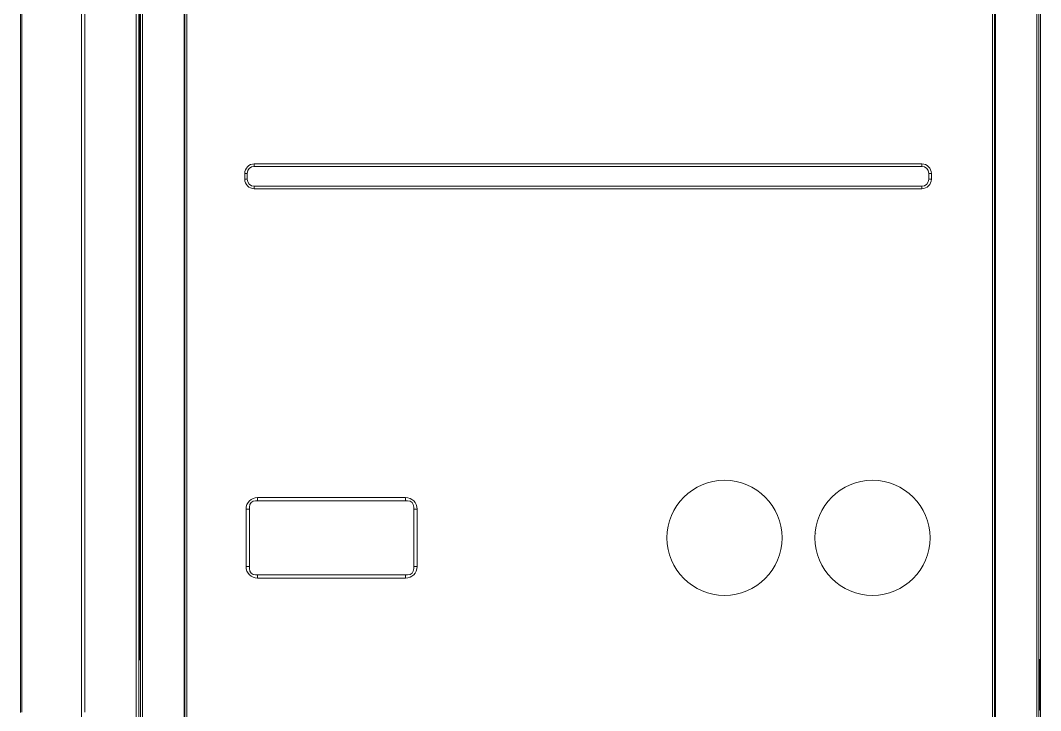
# Model space of a CAD drawing. Header units: millimetres. Extents: x 10547 to 11305, y 9897 to 10391.
# Drawn here: x 10920.606 to 10925.228, y 10366.335 to 10369.46 of the extents above; entities that cross this region are included whole.
import ezdxf

# ---------------------------------------------------------------- set-up
doc = ezdxf.new("R2010")
doc.units = ezdxf.units.MM
doc.layers.add('EHP', color=1, linetype='Continuous')
doc.layers.add('LG-AIRCON', color=240, linetype='Continuous')

# ---------------------------------------------------------------- blocks, each defined once
blk = doc.blocks.new('NEWUXB-1')
at = {"layer": 'LG-AIRCON', "color": 0, "linetype": 'Continuous', "lineweight": 13}
for p, q in [((-549.5, 1.1), (-549.5, 1724.87)), ((-548, 1724.89), (-548, 1.61)), ((-547, 93.3), (-547, 1724.89)), ((-545.7, 1724.9), (-545.7, 93.3)), ((-520.5, 93.3), (-520.5, 1724.9)), ((-520, 93.3), (-520, 1724.9)), ((-518.7, 1724.9), (-518.7, 93.3)), ((-28.8, 93.3), (-28.8, 1724.9)), ((-27.5, 1724.9), (-27.5, 93.3)), ((-27, 1724.9), (-27, 93.3)), ((-1.8, 93.3), (-1.8, 1724.9)), ((-0.5, 1724.89), (-0.5, 93.3)), ((0.5, 93), (0.5, 1724.88)), ((-547.5, 1432.1), (-547.5, 412.1)), ((-477.75, 713.6), (-71.75, 713.6)), ((-477.75, 712.1), (-477.75, 713.6)), ((-71.75, 712.1), (-71.75, 713.6)), ((-483.55, 704.3), (-483.55, 707.8)), ((-483.55, 707.8), (-482.05, 707.8)), ((-482.05, 707.8), (-482.05, 704.3)), ((-71.75, 712.1), (-477.75, 712.1)), ((-67.45, 707.8), (-65.95, 707.8)), ((-67.45, 704.3), (-67.45, 707.8)), ((-65.95, 707.8), (-65.95, 704.3)), ((-483.55, 704.3), (-482.05, 704.3)), ((-67.45, 704.3), (-65.95, 704.3)), ((-477.75, 698.5), (-477.75, 700)), ((-477.75, 700), (-71.75, 700)), ((-71.75, 698.5), (-477.75, 698.5)), ((-71.75, 698.5), (-71.75, 700)), ((-385.75, 510.8), (-475.75, 510.8)), ((-475.75, 508.8), (-475.75, 510.8)), ((-385.75, 508.8), (-385.75, 510.8)), ((-482.75, 503.8), (-482.75, 468.8)), ((-480.75, 503.8), (-482.75, 503.8)), ((-480.75, 504.97), (-480.75, 467.63)), ((-384.58, 508.8), (-476.92, 508.8)), ((-380.75, 467.63), (-380.75, 504.97)), ((-380.75, 503.8), (-378.75, 503.8)), ((-378.75, 468.8), (-378.75, 503.8)), ((-480.75, 468.8), (-482.75, 468.8)), ((-380.75, 468.8), (-378.75, 468.8)), ((-476.92, 463.8), (-384.58, 463.8)), ((-475.75, 463.8), (-475.75, 461.8)), ((-475.75, 461.8), (-385.75, 461.8)), ((-385.75, 463.8), (-385.75, 461.8)), ((-548, 412.1), (-547.5, 412.1)), ((-547, 412.1), (-547.5, 412.1)), ((-0.19, 381.5), (-0.19, 412.5)), ((-0.5, 381.5), (-0.19, 381.5))]:
    blk.add_line(p, q, dxfattribs=at)
for points in [[(-582.85, 347.67), (-582.85, 382.32), (-582.85, 416.98), (-582.85, 451.64), (-582.85, 486.29), (-582.85, 520.95), (-582.85, 555.61), (-582.85, 590.26), (-582.85, 624.92), (-582.85, 659.58), (-582.85, 694.23), (-582.85, 728.89), (-582.85, 763.55), (-582.85, 798.2), (-582.85, 832.86)], [(-620, 380.14), (-620, 414.6), (-620, 449.06), (-620, 483.52), (-620, 517.97), (-620, 552.43), (-620, 586.89), (-620, 621.35), (-620, 655.81), (-620, 690.27), (-620, 724.72), (-620, 759.18), (-620, 793.64), (-620, 828.1)], [(-619.12, 828.63), (-619.12, 794.15), (-619.12, 759.67), (-619.12, 725.19), (-619.12, 690.71), (-619.12, 656.23), (-619.12, 621.75), (-619.12, 587.27), (-619.12, 552.79), (-619.12, 518.31), (-619.12, 483.83), (-619.12, 449.35), (-619.12, 414.87), (-619.12, 380.39)], [(-580.73, 828.57), (-580.73, 794.09), (-580.73, 759.61), (-580.73, 725.13), (-580.73, 690.65), (-580.73, 656.18), (-580.73, 621.7), (-580.73, 587.22), (-580.73, 552.74), (-580.73, 518.27), (-580.73, 483.79), (-580.73, 449.31), (-580.73, 414.83), (-580.73, 380.36)], [(-89.56, 519.2), (-89.56, 519.2), (-89.56, 519.2), (-89.56, 519.2), (-89.57, 519.2), (-89.57, 519.2), (-89.57, 519.2), (-89.57, 519.2), (-89.57, 519.2), (-89.58, 519.2), (-89.58, 519.2), (-89.58, 519.2), (-89.58, 519.2), (-89.58, 519.2), (-89.59, 519.2), (-89.59, 519.2), (-89.59, 519.2), (-89.59, 519.2), (-89.59, 519.2), (-89.6, 519.2), (-89.6, 519.2), (-89.6, 519.2), (-89.6, 519.2), (-89.6, 519.2), (-89.6, 519.2), (-89.61, 519.2), (-89.61, 519.2), (-89.61, 519.2), (-89.61, 519.2), (-89.61, 519.2), (-89.62, 519.2), (-89.62, 519.2), (-89.62, 519.2), (-89.62, 519.2), (-89.62, 519.2), (-89.63, 519.2), (-89.63, 519.2), (-89.63, 519.2), (-89.63, 519.2), (-89.63, 519.2), (-89.64, 519.2), (-89.64, 519.2), (-89.64, 519.2), (-89.64, 519.2), (-89.64, 519.2), (-89.64, 519.2), (-89.65, 519.2), (-89.65, 519.2), (-89.65, 519.2), (-89.65, 519.2), (-89.65, 519.2)], [(-136.3, 489.2), (-136.3, 489.2), (-136.3, 489.2), (-136.3, 489.19), (-136.3, 489.19), (-136.3, 489.19), (-136.3, 489.19), (-136.3, 489.19), (-136.3, 489.18), (-136.3, 489.18), (-136.3, 489.18), (-136.3, 489.18), (-136.3, 489.18), (-136.3, 489.17), (-136.3, 489.17), (-136.3, 489.17), (-136.3, 489.17), (-136.3, 489.17), (-136.3, 489.16), (-136.3, 489.16), (-136.3, 489.16), (-136.3, 489.16), (-136.3, 489.16), (-136.3, 489.15), (-136.3, 489.15), (-136.3, 489.15), (-136.3, 489.15), (-136.3, 489.15), (-136.3, 489.14), (-136.3, 489.14), (-136.3, 489.14), (-136.3, 489.14), (-136.3, 489.14), (-136.3, 489.13), (-136.3, 489.13), (-136.3, 489.13), (-136.3, 489.13), (-136.3, 489.13), (-136.3, 489.12), (-136.3, 489.12), (-136.3, 489.12), (-136.3, 489.12), (-136.3, 489.12), (-136.3, 489.11), (-136.3, 489.11), (-136.3, 489.11), (-136.3, 489.11), (-136.3, 489.11), (-136.3, 489.1), (-136.3, 489.1), (-136.3, 489.1)], [(-136.06, 489.1), (-136.06, 489.1), (-136.06, 489.1), (-136.06, 489.11), (-136.06, 489.11), (-136.06, 489.11), (-136.06, 489.11), (-136.06, 489.11), (-136.06, 489.12), (-136.06, 489.12), (-136.06, 489.12), (-136.06, 489.12), (-136.06, 489.12), (-136.06, 489.13), (-136.06, 489.13), (-136.06, 489.13), (-136.06, 489.13), (-136.06, 489.13), (-136.06, 489.14), (-136.06, 489.14), (-136.06, 489.14), (-136.06, 489.14), (-136.06, 489.14), (-136.06, 489.15), (-136.06, 489.15), (-136.06, 489.15), (-136.06, 489.15), (-136.06, 489.15), (-136.06, 489.16), (-136.06, 489.16), (-136.06, 489.16), (-136.06, 489.16), (-136.06, 489.16), (-136.06, 489.17), (-136.06, 489.17), (-136.06, 489.17), (-136.06, 489.17), (-136.06, 489.17), (-136.06, 489.18), (-136.06, 489.18), (-136.06, 489.18), (-136.06, 489.18), (-136.06, 489.18), (-136.06, 489.19), (-136.06, 489.19), (-136.06, 489.19), (-136.06, 489.19), (-136.06, 489.19), (-136.06, 489.2), (-136.06, 489.2), (-136.06, 489.2)], [(-0.06, 384.89), (-0.07, 384.9), (-0.07, 384.9), (-0.08, 384.91), (-0.09, 384.91), (-0.09, 384.92), (-0.1, 384.93), (-0.11, 384.93), (-0.11, 384.94), (-0.12, 384.94), (-0.12, 384.95), (-0.13, 384.95), (-0.14, 384.96), (-0.14, 384.97), (-0.15, 384.97), (-0.16, 384.98), (-0.16, 384.98), (-0.17, 384.99), (-0.18, 384.99), (-0.18, 385), (-0.19, 385), (-0.19, 385.01), (-0.2, 385.02), (-0.21, 385.02), (-0.21, 385.03), (-0.22, 385.03), (-0.23, 385.04), (-0.23, 385.04), (-0.24, 385.05), (-0.25, 385.06), (-0.25, 385.06), (-0.26, 385.07), (-0.26, 385.07), (-0.27, 385.08), (-0.28, 385.08), (-0.28, 385.09), (-0.29, 385.09), (-0.3, 385.1), (-0.3, 385.11), (-0.31, 385.11), (-0.32, 385.12), (-0.32, 385.12), (-0.33, 385.13), (-0.34, 385.13), (-0.34, 385.14), (-0.35, 385.15), (-0.35, 385.15), (-0.36, 385.16), (-0.37, 385.16), (-0.37, 385.17), (-0.38, 385.17)], [(0.12, 383.88), (0.12, 383.89), (0.11, 383.9), (0.1, 383.91), (0.09, 383.92), (0.08, 383.93), (0.07, 383.94), (0.06, 383.94), (0.05, 383.95), (0.04, 383.96), (0.03, 383.97), (0.02, 383.98), (0.01, 383.99), (0, 384), (-0.01, 384.01), (-0.02, 384.02), (-0.03, 384.03), (-0.04, 384.03), (-0.05, 384.04), (-0.06, 384.05), (-0.07, 384.06), (-0.08, 384.07), (-0.09, 384.08), (-0.09, 384.09), (-0.1, 384.1), (-0.11, 384.11), (-0.12, 384.11), (-0.13, 384.12), (-0.14, 384.13), (-0.15, 384.14), (-0.16, 384.15), (-0.17, 384.16), (-0.18, 384.17), (-0.19, 384.18), (-0.2, 384.19), (-0.21, 384.2), (-0.22, 384.2), (-0.23, 384.21), (-0.24, 384.22), (-0.25, 384.23), (-0.26, 384.24), (-0.27, 384.25), (-0.28, 384.26), (-0.29, 384.27), (-0.3, 384.28), (-0.31, 384.29), (-0.32, 384.29), (-0.33, 384.3), (-0.34, 384.31), (-0.35, 384.32), (-0.36, 384.33)]]:
    blk.add_lwpolyline(points, dxfattribs=at)
for centre in [(-191.75, 486.3), (-101.75, 486.3)]:
    blk.add_circle(centre, 35, dxfattribs=at)
for centre, radius, start, end in [((-477.75, 707.8), 5.8, 90, 180), ((-71.75, 707.8), 5.8, 0, 90), ((-477.75, 707.8), 4.3, 90, 180), ((-71.75, 707.8), 4.3, 0, 90), ((-477.75, 704.3), 5.8, 180, 270), ((-477.75, 704.3), 4.3, 180, 270), ((-71.75, 704.3), 5.8, 270, 0), ((-71.75, 704.3), 4.3, 270, 0), ((-475.75, 503.8), 7, 90, 180), ((-385.75, 503.8), 7, 0, 90), ((-475.75, 468.8), 7, 180, 270), ((-385.75, 468.8), 7, 270, 0)]:
    blk.add_arc(centre, radius, start, end, dxfattribs=at)
for centre, major_axis in [((-474.22, 502.27), (5.49, -5.49)), ((-387.28, 502.27), (-5.49, -5.49)), ((-474.22, 470.33), (5.49, 5.49)), ((-387.28, 470.33), (-5.49, 5.49))]:
    blk.add_ellipse(centre, major_axis=major_axis, ratio=0.6444, start_param=2.569164, end_param=3.714021, dxfattribs=at)
blk = doc.blocks.new('NEWUXB+UXB-1')
at = {"layer": 'EHP', "color": 0}
blk.add_blockref('NEWUXB-1', (0, 0), dxfattribs=at)

msp = doc.modelspace()

# ---------------------------------------------------------------- block references
at = {"layer": 'LG-AIRCON', "color": 1, "xscale": 0.007449840356167105, "yscale": 0.007449840356167105, "zscale": 0.007449840356167105}
msp.add_blockref('NEWUXB+UXB-1', (10925.2248, 10363.4939), dxfattribs=at)

doc.saveas('drawing.dxf')
